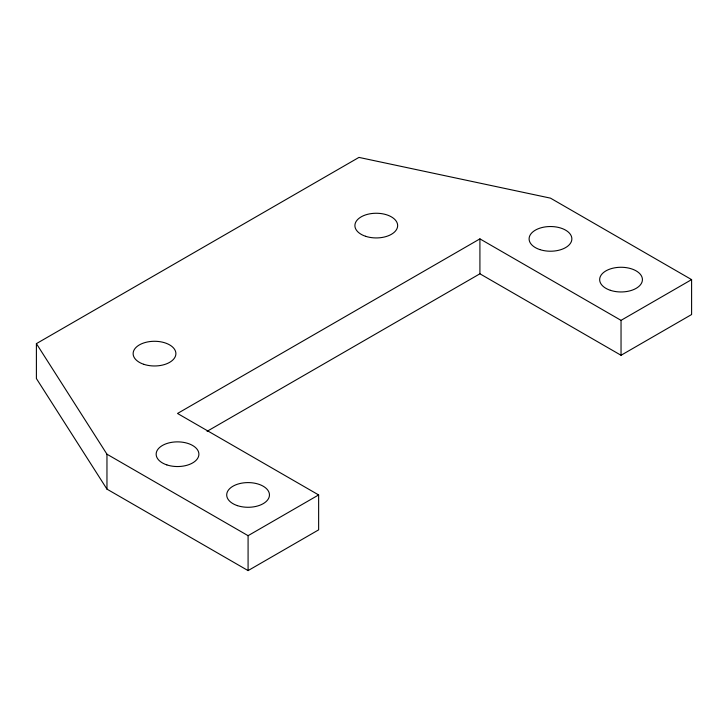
<?xml version="1.0" encoding="UTF-8"?>
<svg xmlns="http://www.w3.org/2000/svg" width="728" height="728" viewBox="0 0 728 728"><rect width="100%" height="100%" fill="white"/><g stroke="black" fill="none" stroke-linecap="round" stroke-linejoin="round"><path stroke-width="1.09" d="M691.6 279.616L621.039 320.356L479.916 238.875L177.523 413.468L318.637 494.94L318.637 529.857L248.084 570.597L106.961 489.125L36.4 378.551L36.4 343.634L358.959 157.403L550.477 198.143L691.6 279.616L691.6 314.532L621.039 355.273L479.916 273.792L207.071 431.322M36.4 343.634L106.961 454.208L248.084 535.681L318.637 494.94M621.039 320.356L621.039 355.273M479.916 238.875L479.916 273.792M248.084 535.681L248.084 570.597M106.961 454.208L106.961 489.125M539.785 249.567A21.385 12.349 0 0 0 571.862 238.875A21.385 12.349 0 0 0 539.785 228.183A21.385 12.349 0 0 0 539.785 249.567M610.346 290.308A21.385 12.349 0 0 0 642.424 279.616A21.385 12.349 0 0 0 610.346 268.923A21.385 12.349 0 0 0 610.346 290.308M365.574 236.281A21.385 12.349 0 0 0 397.652 225.589A21.385 12.349 0 0 0 365.574 214.906A21.385 12.349 0 0 0 365.574 236.281M143.816 364.319A21.385 12.349 0 0 0 175.894 353.626A21.385 12.349 0 0 0 143.816 342.934A21.385 12.349 0 0 0 143.816 364.319M237.392 505.632A21.385 12.349 0 0 0 269.46 494.94A21.385 12.349 0 0 0 237.392 484.247A21.385 12.349 0 0 0 237.392 505.632M166.83 464.892A21.385 12.349 0 0 0 198.899 454.208A21.385 12.349 0 0 0 166.83 443.516A21.385 12.349 0 0 0 166.83 464.892"/></g></svg>
